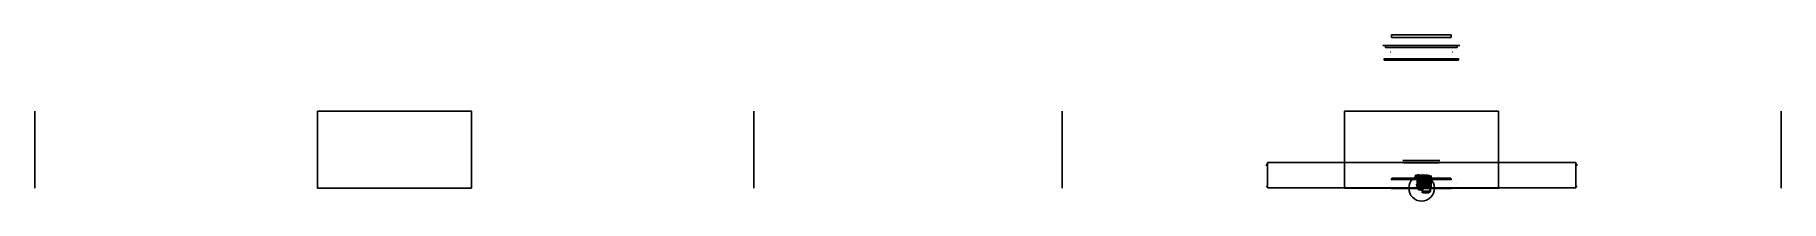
# Model space of a CAD drawing. Header units: metres. Extents: x -108 to 28, y -1 to 12.
import ezdxf

# ---------------------------------------------------------------- set-up
doc = ezdxf.new("R2010")
doc.units = ezdxf.units.M

msp = doc.modelspace()

# ---------------------------------------------------------------- linework, layer by layer
at = {"layer": 'MCD_Layer_0'}
for p, q in [((-0.025322, 11.095544), (-3.016022, 11.095544)), ((-2.801149, 11.095544), (-2.801149, 10.941914)), ((-0.025322, 10.941914), (-2.801149, 10.941914)), ((-0.025322, 11.735466), (-2.338654, 11.735466)), ((-0.025322, 11.923218), (-2.338539, 11.923218)), ((-2.338539, 11.923181), (-2.338539, 11.732079)), ((-0.085957, 11.922911), (0.014145, 11.922911)), ((-0.027139, 11.735209), (-0.015716, 11.735209)), ((-0.026406, 10.941941), (-0.014176, 10.941941)), ((-0.025796, 11.095393), (-0.00806, 11.095393)), ((-0.015499, 11.923218), (2.297718, 11.923218)), ((-0.015499, 11.735466), (2.297833, 11.735466)), ((-0.015499, 11.095544), (2.975201, 11.095544)), ((-0.015499, 10.941914), (2.760328, 10.941914)), ((2.297718, 11.923181), (2.297718, 11.732079)), ((2.760328, 11.095544), (2.760328, 10.941914)), ((-2.917313, 10.078581), (-2.917313, 9.953053)), ((-2.917313, 10.078247), (-0.079925, 10.078247)), ((-2.917313, 9.953053), (-0.074697, 9.953053)), ((-2.429332, 10.577424), (-2.435339, 10.582812)), ((-0.091501, 9.954499), (0.04146, 9.954499)), ((-0.085169, 10.07761), (0.044624, 10.07761)), ((2.876492, 9.953053), (0.033876, 9.953053)), ((2.876492, 10.078247), (0.039104, 10.078247)), ((2.388511, 10.577424), (2.394518, 10.582812)), ((2.876492, 10.078581), (2.876492, 9.953053)), ((-107.997284, 6), (-107.997284, 0)), ((-74, 6), (-86, 6)), ((-86, 6), (-86, 0)), ((-74, 6), (-74, 0)), ((-52.002716, 6), (-52.002716, 0)), ((-27.997286, 6), (-27.997286, 0)), ((6, 6), (-6, 6)), ((-6, 6), (-6, 0)), ((6, 6), (6, 0)), ((27.997286, 6), (27.997286, 0)), ((-12.005738, 1.939738), (-12.110414, 1.737639)), ((-0.082868, 2.143381), (-1.471457, 2.143381)), ((-0.082868, 1.980201), (-1.382485, 1.980201)), ((-0.085979, 2.143724), (-0.008613, 2.143724)), ((-0.084492, 1.980199), (-0.007127, 1.980199)), ((0.033847, 1.980199), (-0.043518, 1.980199)), ((0.035334, 2.143724), (-0.042031, 2.143724)), ((0.042047, 2.143381), (1.430636, 2.143381)), ((0.042047, 1.980201), (1.341664, 1.980201)), ((12.005738, 1.939738), (12.110414, 1.737639)), ((-86, 0), (-74, 0)), ((-12.005738, 0.06805), (-12.08337, 0.17385)), ((-6, 0), (6, 0)), ((-2.723474, 0.336076), (-2.721971, 0.329339)), ((-0.082868, 0.687069), (-2.394759, 0.687069)), ((-2.323146, 0.785148), (-2.323146, 0.687266)), ((-0.082868, 0.785148), (-2.322781, 0.785148)), ((-0.4638, 1.0019), (-0.2232, 1.0019)), ((-0.4638, 0.9375), (-0.4638, 1.0019)), ((-0.4192, 0.9375), (-0.4638, 0.9375)), ((-0.4375, 0.9817), (-0.4375, 1.0025)), ((-0.4375, 1.0025), (-0.1875, 1.0025)), ((-0.4062, 0.9817), (-0.4375, 0.9817)), ((-0.4375, 0), (-0.4375, 0.042)), ((-0.4375, 0.042), (-0.3985, 0.042)), ((-0.2235, 0), (-0.4375, 0)), ((-0.4325, 0.958), (-0.4325, 1)), ((-0.4325, 1), (-0.1245, 1)), ((-0.3735, 0.958), (-0.4325, 0.958)), ((-0.432292, 0), (-0.432292, 0.020833)), ((-0.432292, 0.020833), (-0.421875, 0.020833)), ((-0.265625, 0), (-0.432292, 0)), ((-0.4271, 0.9786), (-0.4271, 0.9995)), ((-0.4271, 0.9995), (-0.1667, 0.9995)), ((-0.4167, 0.2288), (0.25, 1.0413)), ((0.1458, 0.2288), (-0.4167, 0.2288)), ((-0.4165, 0.9375), (-0.4165, 1)), ((-0.4165, 1), (-0.2705, 1)), ((-0.3535, 0.9375), (-0.4165, 0.9375)), ((-0.4165, 0), (-0.4165, 0.0625)), ((-0.4165, 0.0625), (-0.3535, 0.0625)), ((-0.1875, 0), (-0.4165, 0)), ((-0.414, 0.9386), (-0.414, 1.0011)), ((-0.414, 1.0011), (-0.132, 1.0011)), ((-0.351, 0.9386), (-0.414, 0.9386)), ((-0.1302, -0.0291), (-0.4002, 0.9235)), ((-0.2663, 1), (-0.39, 1)), ((-0.39, 1), (-0.39, 0.9792)), ((-0.39, 0.9792), (-0.3692, 0.9792)), ((-0.39, 0.0208), (-0.39, 0)), ((-0.39, 0), (-0.2142, 0)), ((-0.3857, 0.958), (-0.3857, 1)), ((-0.3857, 1), (0.0012, 1)), ((-0.3337, 0.958), (-0.3857, 0.958)), ((-0.3857, 0), (-0.3857, 0.042)), ((-0.3857, 0.042), (-0.3337, 0.042)), ((0.0073, 0), (-0.3857, 0)), ((-0.38045, 0), (-0.38045, 0.0623)), ((-0.38045, 0.0623), (-0.33945, 0.0623)), ((-0.19245, 0), (-0.38045, 0)), ((-0.373022, 0.054862), (-0.005208, 1.041667)), ((-0.37045, 0.9371), (-0.37045, 1.0019)), ((-0.37045, 1.0019), (-0.22445, 1.0019)), ((-0.32745, 0.9371), (-0.37045, 0.9371)), ((-0.3585, 0.07), (-0.0155, 1.052)), ((0, -0.0392), (-0.3541, 0.94)), ((-0.344, 0.99975), (-0.104, 0.99975)), ((-0.344, 0.93755), (-0.344, 0.99975)), ((-0.305, 0.93755), (-0.344, 0.93755)), ((-0.344, 0), (-0.344, 0.0625)), ((-0.344, 0.0625), (-0.319, 0.0625)), ((-0.344, 0), (-0.344, 0.042)), ((-0.344, 0.042), (-0.319, 0.042)), ((-0.156, 0), (-0.344, 0)), ((-0.156, 0), (-0.344, 0)), ((-0.34395, 1.0013), (-0.11505, 1.0013)), ((-0.34395, 0.9373), (-0.34395, 1.0013)), ((-0.32205, 0.9373), (-0.34395, 0.9373)), ((-0.0521, 0.437), (-0.3438, 0.9474)), ((-0.336, 0.9375), (-0.336, 1)), ((-0.336, 1), (0.237, 1)), ((-0.273, 0.9375), (-0.336, 0.9375)), ((-0.336, 0), (-0.336, 0.0625)), ((-0.336, 0.0625), (-0.273, 0.0625)), ((0.263, 0), (-0.336, 0)), ((0.0105, -0.052), (-0.3335, 0.931)), ((-0.3335, 0.0835), (-0.3335, 0.9175)), ((-0.3335, -0.0104), (-0.3335, 0.2806)), ((-0.3335, 0.2806), (-0.2713, 0.2806)), ((-0.33, 0.2721), (-0.33, 0.9186)), ((-0.3296, -0.032164), (-0.3296, 0.031836)), ((-0.3275, 0.9375), (-0.3275, 0.0625)), ((-0.3263, 0.1001), (-0.2913, 0.1501)), ((-0.3254, 0.9792), (-0.3254, 1)), ((-0.3254, 1), (-0.0962, 1)), ((-0.3046, 0.9792), (-0.3254, 0.9792)), ((-0.3254, 0), (-0.3254, 0.0208)), ((-0.3254, 0.0208), (-0.3046, 0.0208)), ((0.2788, 0), (-0.3254, 0)), ((-0.3209, -0.0195), (-0.3209, 0.0443)), ((-0.31845, 0.0823), (-0.28545, 0.8941)), ((-0.314789, 0.958), (-0.314789, 1)), ((-0.314789, 1), (-0.064789, 1)), ((-0.262789, 0.958), (-0.314789, 0.958)), ((-0.314789, 0), (-0.314789, 0.042)), ((-0.314789, 0.042), (-0.262789, 0.042)), ((-0.064789, 0), (-0.314789, 0)), ((-0.313, 0.958), (-0.313, 1)), ((-0.313, 1), (-0.042, 1)), ((-0.261, 0.958), (-0.313, 0.958)), ((-0.313, 0), (-0.313, 0.042)), ((-0.313, 0.042), (-0.261, 0.042)), ((-0.063, 0), (-0.313, 0)), ((-0.3127, 0.063), (-0.3127, 0.938)), ((-0.3075, 0.9373), (-0.3075, 1)), ((-0.3075, 1), (-0.0635, 0.9998)), ((-0.2658, 0.9373), (-0.3075, 0.9373)), ((-0.3075, 0), (-0.3075, 0.0625)), ((-0.3075, 0.0625), (-0.2658, 0.0625)), ((-0.073, 0), (-0.3075, 0)), ((-0.30475, 0.9373), (-0.30475, 1)), ((-0.30475, 1), (-0.07075, 1)), ((-0.26305, 0.9373), (-0.30475, 0.9373)), ((-0.30475, 0), (-0.30475, 0.0625)), ((-0.30475, 0.0625), (-0.26305, 0.0625)), ((-0.07025, 0), (-0.30475, 0)), ((-0.181042, 0.392499), (-0.301042, 0.054166)), ((-0.1915, 0.375), (-0.2985, 0.069)), ((-0.295136, 1), (-0.060636, 1.0002)), ((-0.295136, 0.9375), (-0.295136, 1)), ((-0.253136, 0.9375), (-0.295136, 0.9375)), ((-0.295136, 0), (-0.295136, 0.0625)), ((-0.295136, 0.0625), (-0.253136, 0.0625)), ((-0.035136, 0), (-0.295136, 0)), ((-0.2951, 0.958), (-0.2951, 1)), ((-0.2951, 1), (-0.0597, 0.9999)), ((-0.2531, 0.958), (-0.2951, 0.958)), ((-0.2951, 0), (-0.2951, 0.042)), ((-0.2951, 0.042), (-0.2531, 0.042)), ((-0.027, 0), (-0.2951, 0)), ((-0.292, 0.960983), (-0.292, 1.001983)), ((-0.292, 1.001983), (-0.166, 1.001983)), ((-0.25, 0.960983), (-0.292, 0.960983)), ((-0.292, 0.001983), (-0.292, 0.043983)), ((-0.292, 0.043983), (-0.25, 0.043983)), ((-0.093, 0.001983), (-0.292, 0.001983)), ((-0.29145, 0.2518), (0.16645, 1.0228)), ((0.06245, 0.2518), (-0.29145, 0.2518)), ((-0.291403, 0.9377), (-0.291403, 1.0019)), ((-0.291403, 1.0019), (-0.165403, 1.0019)), ((-0.249403, 0.9377), (-0.291403, 0.9377)), ((-0.291403, 0), (-0.291403, 0.0633)), ((-0.291403, 0.0633), (-0.249403, 0.0633)), ((-0.103703, 0), (-0.291403, 0)), ((-0.2882, 0.9115), (-0.1162, 0.3259)), ((-0.042, 0.41675), (-0.286, 0.92555)), ((0.00795, -0.0277), (-0.28205, 0.9083)), ((-0.2813, 0.7231), (-0.2813, 1.0421)), ((-0.2813, 1.0421), (-0.198, 1.0421)), ((-0.2188, 0.7231), (-0.2813, 0.7231)), ((0.2187, 0), (-0.2813, 0)), ((-0.279, 0.072), (-0.008, 1.029)), ((-0.279, 0.0925), (-0.008, 1.029)), ((-0.2785, 0.042), (-0.2235, 0.042)), ((-0.2767, 0.0625), (-0.2767, 0.8125)), ((-0.2767, 0.8125), (0.3275, -0.0417)), ((-0.276042, 0.020833), (-0.265625, 0.020833)), ((-0.273, 1), (0.273, 1)), ((-0.273, 0.802), (-0.273, 1)), ((-0.2115, 0.802), (-0.273, 0.802)), ((0.1458, 0.7913), (-0.2708, 0.2913)), ((-0.2708, 0.2913), (0.1458, 0.2913)), ((-0.2705, 1), (0.2715, 0.26)), ((0.3335, -0.037), (-0.2705, 0.807)), ((-0.2705, 0.807), (-0.2705, 0.0835)), ((-0.268656, 1), (0.012344, 1)), ((-0.268656, 0.9375), (-0.268656, 1)), ((-0.247656, 0.9375), (-0.268656, 0.9375)), ((-0.268656, 0), (-0.268656, 0.0625)), ((-0.268656, 0.0625), (-0.247656, 0.0625)), ((-0.003056, 0), (-0.268656, 0)), ((-0.2232, 0.9375), (-0.2682, 0.9375)), ((0.2754, 0.2292), (-0.2663, 1)), ((-0.265625, 0.020833), (-0.265625, 0)), ((-0.2629, 0.0625), (-0.2629, 0.9375)), ((-0.23245, 0.6669), (-0.25545, 0.0833)), ((-0.253, 0.0835), (-0.253, 0.9175)), ((-0.2495, 0.0625), (-0.1875, 0.0625)), ((-0.24735, 0.9572), (-0.24735, 0.9982)), ((-0.24735, 0.9982), (0.00265, 0.9982)), ((-0.19535, 0.9572), (-0.24735, 0.9572)), ((-0.24735, 0), (-0.24735, 0.0402)), ((-0.24735, 0.0402), (-0.19535, 0.0402)), ((0.24735, 0), (-0.24735, 0)), ((-0.245, 0.9373), (-0.245, 1)), ((-0.245, 1), (-0.011, 1)), ((-0.2033, 0.9373), (-0.245, 0.9373)), ((-0.245, 0), (-0.245, 0.0625)), ((-0.245, 0.0625), (-0.2033, 0.0625)), ((0.245, 0), (-0.245, 0)), ((-0.2448, 0.0835), (-0.2448, 0.9173)), ((-0.24205, 0.0835), (-0.24205, 0.9173)), ((-0.241789, 0.063), (-0.241789, 0.938)), ((-0.24, 0.063), (-0.24, 0.938)), ((-0.2395, 0.958), (-0.2395, 1)), ((-0.2395, 1), (0.1985, 1)), ((-0.2395, 0.938), (-0.2395, 1)), ((-0.1875, 0.958), (-0.2395, 0.958)), ((-0.1875, 0.938), (-0.2395, 0.938)), ((-0.2395, 0), (-0.2395, 0.0625)), ((-0.2395, 0.0625), (-0.1875, 0.0625)), ((-0.2395, 0), (-0.2395, 0.042)), ((-0.2395, 0.042), (-0.1875, 0.042)), ((0.2395, 0), (-0.2395, 0)), ((-0.2375, 0.9367), (0.0291, 0.1987)), ((-0.2345, 0.9998), (0.2345, 0.9998)), ((-0.2345, 0.8128), (-0.2345, 0.9998)), ((-0.1647, 0.8128), (-0.2345, 0.8128)), ((-0.23445, 0.0623), (-0.19245, 0.0623)), ((-0.2342, 0.747236), (-0.2342, 0.674236)), ((-0.02145, -0.0381), (-0.23245, 0.6669)), ((-0.232136, 0.0835), (-0.232136, 0.9175)), ((-0.2321, 0.063), (-0.2321, 0.938)), ((-0.232, -0.0245), (-0.232, 0.2155)), ((-0.232, 0.2155), (-0.1691, 0.2155)), ((-0.2313, 0.7631), (-0.2313, 1.0391)), ((-0.2313, 1.0391), (-0.1683, 1.0391)), ((-0.1683, 0.7631), (-0.2313, 0.7631)), ((-0.229, 0.064983), (-0.229, 0.939983)), ((-0.228403, 0.0843), (-0.228403, 0.9167)), ((-0.22445, 1.0019), (-0.00345, 0.2619)), ((-0.22415, 1), (0.21385, 1)), ((-0.22415, 0.938), (-0.22415, 1)), ((-0.17215, 0.938), (-0.22415, 0.938)), ((-0.2235, 0.042), (-0.2235, 0)), ((-0.2232, 1.0019), (-0.2232, 0.9375)), ((-0.2188, 0.1042), (0.0947, 0.1042)), ((-0.216, 0.9186), (-0.216, 0.2931)), ((-0.158, 0.271), (-0.215, 0.068)), ((-0.158, 0.271), (-0.215, 0.0885)), ((-0.2142, 0), (-0.2142, 0.0208)), ((-0.21385, 0), (-0.21385, 0.0625)), ((-0.21385, 0.0625), (-0.17215, 0.0625)), ((0.02065, 0), (-0.21385, 0)), ((-0.213675, -0.019), (-0.213675, 0.252)), ((-0.213675, 0.252), (-0.151375, 0.252)), ((-0.2115, 0.875), (-0.2115, 0.802)), ((-0.2095, 0.931), (0.0415, 0.212)), ((-0.2086, -0.019), (-0.2086, 0.252)), ((-0.2086, 0.252), (-0.1666, 0.252)), ((-0.2084, 0.937), (0.0312, 0.4995)), ((-0.1875, 0.9817), (-0.2083, 0.9817)), ((-0.206356, 0.1035), (-0.206356, 0.8965)), ((-0.0428, 0.938), (-0.1977, 0.938)), ((-0.1977, 0.938), (-0.1977, 0.1464)), ((-0.132, 0.9386), (-0.195, 0.9386)), ((-0.195, 0.0625), (-0.156, 0.0625)), ((-0.195, 0.042), (-0.156, 0.042)), ((-0.19245, 0.0623), (-0.19245, 0)), ((0.0975, 0.375), (-0.1915, 0.375)), ((-0.1245, 0.958), (-0.1905, 0.958)), ((-0.1875, 1.0025), (-0.1875, 0.9817)), ((-0.1875, 0.0625), (-0.1875, 0)), ((-0.18384, -0.0241), (-0.15284, 0.0369)), ((-0.1823, 0.0835), (-0.1823, 0.9173)), ((0.06245, 0.7253), (-0.18145, 0.3148)), ((-0.18145, 0.3148), (0.06245, 0.3148)), ((0.11459, 0.392457), (-0.181042, 0.392499)), ((-0.1667, 0.9786), (-0.1788, 0.9786)), ((-0.17435, 0.0612), (-0.17435, 0.9362)), ((-0.17405, 0.9113), (0.02695, 0.2693)), ((-0.0475, 0.788), (-0.1695, 0.438)), ((-0.1695, 0.438), (0.0755, 0.438)), ((-0.1691, 0.2155), (-0.1691, 0.1525)), ((-0.1667, 0.9995), (-0.1667, 0.9786)), ((-0.1666, 0.252), (-0.1666, 0.19)), ((-0.1666, 0), (-0.1666, -0.019)), ((-0.1665, 0.063), (-0.1665, 0.938)), ((-0.1665, 0.0835), (-0.1665, 0.918)), ((-0.166, 1.001983), (0.167, 0.345983)), ((0.229, -0.008017), (-0.166, 0.771983)), ((-0.166, 0.771983), (-0.166, 0.064983)), ((-0.165403, 1.0019), (0.167597, 0.3459)), ((0.229597, -0.0081), (-0.165403, 0.7719)), ((-0.165403, 0.7719), (-0.165403, 0.0843)), ((0.0985, 0.8748), (-0.1647, 0.8748)), ((-0.1647, 0.8748), (-0.1647, 0.8128)), ((-0.034374, 0.805833), (-0.163363, 0.442548)), ((-0.163363, 0.442548), (0.096506, 0.442537)), ((-0.163, 0.90855), (0.032, 0.50475)), ((-0.1587, 0.9375), (-0.1587, 0.1042)), ((0.112, 0.271), (-0.158, 0.271)), ((0.112, 0.271), (-0.158, 0.271)), ((-0.156, 0.0625), (-0.156, 0)), ((-0.156, 0.042), (-0.156, 0)), ((-0.11505, 0.9373), (-0.15405, 0.9373)), ((-0.151375, 0.252), (-0.151375, 0.19)), ((-0.151375, 0), (-0.151375, -0.019)), ((-0.15115, 0.0835), (-0.15115, 0.918)), ((-0.0547, 0.938), (-0.1485, 0.938)), ((-0.146, 0.043983), (-0.093, 0.043983)), ((-0.145403, 0.0633), (-0.103703, 0.0633)), ((-0.104, 0.93755), (-0.144, 0.93755)), ((-0.027, 0.732), (-0.14, 0.333)), ((-0.14, 0.333), (-0.027, 0.732)), ((-0.14, 0.333), (0.094, 0.333)), ((0.094, 0.333), (-0.14, 0.333)), ((0.138, 0.938), (-0.138, 0.938)), ((-0.138, 0.938), (-0.138, 0.563)), ((-0.138, 0.563), (0.0643, 0.563)), ((0.0643, 0.5017), (-0.138, 0.5017)), ((-0.138, 0.5017), (-0.138, 0.109)), ((-0.137789, 0.938), (-0.137789, 0.677)), ((-0.137789, 0.677), (0.138211, 0.677)), ((0.138211, 0.625), (-0.137789, 0.625)), ((-0.137789, 0.625), (-0.137789, 0.063)), ((-0.094, 0.938), (-0.136, 0.938)), ((-0.136, 0.938), (-0.136, 0.526)), ((-0.136, 0.464), (-0.136, 0.063)), ((-0.1357, 0.5231), (-0.1357, 0.9173)), ((-0.1357, 0.4616), (-0.1357, 0.0835)), ((-0.13295, 0.9173), (-0.13295, 0.6875)), ((-0.13295, 0.6875), (0.13295, 0.6875)), ((0.13295, 0.625), (-0.13295, 0.625)), ((-0.13295, 0.625), (-0.13295, 0.0835)), ((-0.132, 1.0011), (-0.132, 0.9386)), ((0.0138, 0.6499), (-0.1302, -0.0291)), ((-0.0451, 0.938), (-0.1281, 0.938)), ((-0.1281, 0.938), (-0.1281, 0.063)), ((-0.1281, 0.063), (-0.0411, 0.063)), ((-0.125, 0.958), (-0.125, 1)), ((-0.125, 1), (0.125, 1)), ((-0.073, 0.958), (-0.125, 0.958)), ((-0.125, 0), (-0.125, 0.042)), ((-0.125, 0.042), (-0.073, 0.042)), ((0.125, 0), (-0.125, 0)), ((-0.1245, 1), (-0.1245, 0.958)), ((-0.123736, 0.9363), (-0.123736, 0.0613)), ((-0.056436, 0.9362), (-0.123736, 0.9363)), ((-0.123736, 0.0613), (-0.051436, 0.0613)), ((-0.12, 0.958), (-0.12, 1)), ((-0.12, 1), (0.12, 1)), ((-0.078, 0.958), (-0.12, 0.958)), ((-0.12, 0), (-0.12, 0.042)), ((-0.12, 0.042), (-0.078, 0.042)), ((0.12, 0), (-0.12, 0)), ((0.0575, 0.0018), (-0.1175, 0.0018)), ((-0.1174, 0), (-0.1174, 0.0605)), ((-0.1174, 0.0605), (-0.0757, 0.0605)), ((0.1171, 0), (-0.1174, 0)), ((-0.11725, 0.9373), (-0.11725, 1)), ((-0.11725, 1), (0.11675, 1)), ((-0.07555, 0.9373), (-0.11725, 0.9373)), ((-0.11725, 0), (-0.11725, 0.0625)), ((-0.11725, 0.0625), (-0.07555, 0.0625)), ((0.11725, 0), (-0.11725, 0)), ((-0.0962, 0.9792), (-0.1171, 0.9792)), ((-0.106789, 0.958), (-0.116789, 0.958)), ((-0.116789, 0.042), (-0.064789, 0.042)), ((-0.1162, 0.3259), (0.0268, 1.0229)), ((-0.11505, 1.0013), (-0.11505, 0.9373)), ((-0.115, 0.042), (-0.063, 0.042)), ((-0.1147, 0.0625), (-0.073, 0.0625)), ((-0.1146, 0.872), (-0.1146, 0.9358)), ((-0.0937, 0.872), (-0.1146, 0.872)), ((-0.1146, 0), (-0.1146, 0.0521)), ((-0.1146, 0.0521), (-0.0937, 0.0521)), ((-0.1146, -0.0005), (-0.1146, 0.0203)), ((-0.1146, 0.0203), (-0.0938, 0.0203)), ((0.1146, 0), (-0.1146, 0)), ((-0.1145, 0.872), (-0.1145, 0.936)), ((-0.1145, 0.813), (-0.1145, 0.8755)), ((-0.0935, 0.872), (-0.1145, 0.872)), ((-0.0525, 0.813), (-0.1145, 0.813)), ((-0.1145, 0), (-0.1145, 0.063)), ((-0.1145, 0.063), (-0.0735, 0.063)), ((-0.1145, 0), (-0.1145, 0.052)), ((-0.1145, 0.052), (-0.0935, 0.052)), ((0.1145, 0), (-0.1145, 0)), ((0.1145, 0), (-0.1145, 0)), ((-0.114, -0.00025), (-0.114, 0.06305)), ((-0.114, 0.06305), (-0.062, 0.06305)), ((-0.07075, 0.9373), (-0.11195, 0.9373)), ((-0.11195, 0.0625), (-0.07025, 0.0625)), ((-0.064789, 0.958), (-0.106789, 0.958)), ((-0.1063, 0.4441), (-0.1063, 0.6781)), ((-0.1063, 0.6781), (-0.0433, 0.6781)), ((-0.0433, 0.4441), (-0.1063, 0.4441)), ((-0.104, 0.99975), (-0.104, 0.93755)), ((-0.103703, 0.0633), (-0.103703, 0)), ((-0.098056, 0.9373), (-0.098056, 0.677)), ((-0.049256, 0.9373), (-0.098056, 0.9373)), ((-0.098056, 0.677), (-0.047556, 0.677)), ((-0.098056, 0.6152), (-0.098056, 0.063)), ((-0.098056, 0.063), (-0.034156, 0.0631)), ((-0.0962, 1), (-0.0962, 0.9792)), ((-0.093, 0.043983), (-0.093, 0.001983)), ((-0.082664, 0.687613), (-0.007903, 0.687613)), ((-0.0812, 0.784923), (-0.007903, 0.784923)), ((-0.0732, 0.9173), (-0.0732, 0.0835)), ((-0.073, 0.0625), (-0.073, 0)), ((-0.07075, 1), (-0.07075, 0.9373)), ((-0.07035, 0.9362), (-0.07035, 0.0612)), ((-0.07035, 0.0612), (0.11765, 0.0612)), ((-0.07025, 0.0625), (-0.07025, 0)), ((-0.064789, 1), (-0.064789, 0.958)), ((-0.064789, 0.042), (-0.064789, 0)), ((-0.063, 0.042), (-0.063, 0)), ((0.0735, 0.938), (-0.0625, 0.938)), ((-0.0625, 0.938), (-0.0625, 0.615)), ((0.0684, 0.938), (-0.0625, 0.938)), ((-0.0625, 0.938), (-0.0625, 0.6233)), ((-0.0625, 0.6233), (0.0626, 0.6233)), ((-0.0625, 0.615), (0.0835, 0.615)), ((0.0835, 0.563), (-0.0625, 0.563)), ((-0.0625, 0.563), (-0.0625, 0.063)), ((0.0626, 0.563), (-0.0625, 0.563)), ((-0.0625, 0.063), (0.1145, 0.063)), ((-0.0625, 0.063), (0.0921, 0.063)), ((-0.057, 0.063), (-0.057, 0.938)), ((-0.0547, 0.0815), (-0.0547, 0.938)), ((-0.05455, 0.0835), (-0.05455, 0.9173)), ((-0.0525, 0.083), (-0.0525, 0.813)), ((-0.011, 0.9373), (-0.0522, 0.9373)), ((-0.0522, 0.0625), (0.0988, 0.0625)), ((-0.0522, 0.0625), (-0.0105, 0.0625)), ((-0.0521, 0.0946), (-0.0521, 0.8294)), ((-0.0521, 0.062), (-0.0521, 0.437)), ((-0.052, 0.063), (-0.052, 0.938)), ((-0.0515, 0.095), (-0.0515, 0.829)), ((0.00265, 0.9572), (-0.04935, 0.9572)), ((0.0755, 0.438), (-0.0475, 0.788)), ((-0.0433, 0.6781), (-0.0433, 0.6351)), ((-0.0433, 0.4861), (-0.0433, 0.4441)), ((0.030555, 0.784923), (-0.042742, 0.784923)), ((0.03202, 0.687613), (-0.042742, 0.687613)), ((-0.042, 0.08305), (-0.042, 0.41675)), ((0.06695, 0.938), (-0.04025, 0.938)), ((-0.04025, 0.938), (-0.04025, 0.6233)), ((-0.04025, 0.6233), (0.07965, 0.6233)), ((0.07965, 0.563), (-0.04025, 0.563)), ((-0.04025, 0.563), (-0.04025, 0.0829)), ((0.096506, 0.442537), (-0.034374, 0.805833)), ((0.094, 0.333), (-0.027, 0.732)), ((-0.027, 0.732), (0.094, 0.333)), ((0.17955, 0.6859), (-0.02145, -0.0381)), ((-0.01935, 0.0625), (0.02065, 0.0625)), ((-0.0155, 1.052), (0.3285, 0.07)), ((-0.0114, 0.9999), (0.0515, 1)), ((-0.011, 1), (-0.011, 0.9373)), ((-0.008, 1.029), (0.282, 0.071)), ((-0.008, 1.029), (0.282, 0.0915)), ((-0.005208, 1.041667), (0.348958, 0.0625)), ((-0.00345, 0.2619), (0.20255, 1.0019)), ((-0.0023, 0.9358), (-0.0023, 0.9986)), ((-0.0023, 0.9986), (0.232, 0.9986)), ((0.0397, 0.9358), (-0.0023, 0.9358)), ((0.15, 1), (0, 0.825)), ((0, 1), (0.75, 0)), ((0.175, 1), (0, 0.85)), ((0, 1), (0, 0)), ((0.3542, 0.9192), (0, -0.0392)), ((0, 0.85), (0, 0.125)), ((0, 0.825), (0, 0.15)), ((0, 0.825), (0, 0.6)), ((0, 0.6), (0.15, 0.5)), ((0, 0.5), (0.375, 0.5)), ((0, 0.35), (0.6, 0.35)), ((0, 0.35), (0.45, 0.35)), ((0, 0.15), (0.15, 0)), ((0.15, 0), (0, 0.15)), ((0, 0.125), (0.15, 0)), ((0.00045, 0.0018), (0.00045, 0.0643)), ((0.00045, 0.0643), (0.04145, 0.0643)), ((0.23015, 0.0018), (0.00045, 0.0018)), ((0.00265, 0.9982), (0.00265, 0.9572)), ((0.27895, 0.9073), (0.00795, -0.0277)), ((0.0104, 1.0634), (0.0521, 1.0634)), ((0.0105, 1.063), (0.0525, 1.063)), ((0.3535, 0.93), (0.0105, -0.052)), ((0.1858, -0.0321), (0.0138, 0.6499)), ((0.02065, 0.0625), (0.02065, 0)), ((0.0268, 1.0229), (0.2018, 0.3299)), ((0.02695, 0.2693), (0.21495, 0.9113)), ((0.0275, 0.0643), (0.0575, 0.0643)), ((0.0291, 0.1987), (0.2959, 0.9483)), ((0.0312, 0.4995), (0.2689, 0.9324)), ((0.032, 0.50475), (0.214, 0.90855)), ((0.0415, 0.212), (0.2925, 0.931)), ((0.042047, 0.785148), (2.28196, 0.785148)), ((0.042047, 0.687069), (2.353938, 0.687069)), ((0.05, 0), (0.05, 1)), ((0.05, 1), (0.05, 0)), ((0.05, 0.875), (0.175, 1)), ((0.05, 0.875), (0.05, 0.675)), ((0.05, 0.675), (0.15, 0.575)), ((0.15, 0.575), (0.05, 0.45)), ((0.05, 0), (0.05, 0.5)), ((0.05, 0.4), (0.175, 0.5)), ((0.05, 0.425), (0.15, 0.5)), ((0.15, 0.5), (0.05, 0.4)), ((0.05, 0.425), (0.175, 0.5)), ((0.05, 0.5), (0.05, 0)), ((0.05, 0.425), (0.125, 0.5)), ((0.05, 0.5), (0.425, 0.5)), ((0.05, 0.5), (0.05, 0.1)), ((0.05, 0.4), (0.2, 0.5)), ((0.05, 0.5), (0.05, 0.4)), ((0.05, 0.5), (0.05, 0.075)), ((0.15, 0.5), (0.05, 0.425)), ((0.05, 0.5), (0.7, 0.5)), ((0.7, 0.5), (0.05, 0)), ((0.05, -0.35), (0.05, 0.5)), ((0.05, 0.45), (0.05, 0.1)), ((0.05, 0.4), (0.05, 0.425)), ((0.05, 0.075), (0.05, 0.4)), ((0.05, 0.4), (0.05, 0.1)), ((0.05, 0.4), (0.375, 0)), ((0.05, 0.4), (0.25, 0)), ((0.05, 0.4), (0.05, 0.075)), ((0.175, 0.375), (0.05, 0.275)), ((0.6, 0.275), (0.05, 0.275)), ((0.05, 0.275), (0.05, 0.075)), ((0.05, 0.1), (0.15, 0)), ((0.05, 0.1), (0.2, 0)), ((0.15, 0), (0.05, 0.1)), ((0.05, 0.1), (0.175, 0)), ((0.125, 0), (0.05, 0.075)), ((0.05, 0.075), (0.15, 0)), ((0.05, 0), (0.725, 0)), ((0.0515, 1), (0.0515, 0.083)), ((0.0516, 0.9371), (0.0516, 0.9996)), ((0.0516, 0.9996), (0.3336, 0.9996)), ((0.1146, 0.9371), (0.0516, 0.9371)), ((0.052, 0.938), (0.052, 0.063)), ((0.0521, 1.0634), (0.0521, 0.0946)), ((0.0525, 1.063), (0.0525, 0.095)), ((0.1477, 0.938), (0.0544, 0.938)), ((0.0544, 0.938), (0.0544, 0.0815)), ((0.05455, 0.9173), (0.05455, 0.0835)), ((0.057, 0.938), (0.057, 0.063)), ((0.0575, 0.0643), (0.0575, 0.0018)), ((0.0607, 0.1427), (0.0607, 0.9158)), ((0.06245, 0.3148), (0.06245, 0.7253)), ((0.06245, 0.0853), (0.06245, 0.2518)), ((0.3229, 0.9161), (0.0625, 0.437)), ((0.0625, 0.437), (0.0625, 0.062)), ((0.0625, -0.0004), (0.0625, 0.0621)), ((0.0625, 0.0621), (0.1042, 0.0621)), ((0.289, 0.9247), (0.063, 0.4159)), ((0.063, 0.41675), (0.063, 0.08305)), ((0.065211, 0.958), (0.065211, 1)), ((0.065211, 1), (0.315211, 1)), ((0.117211, 0.958), (0.065211, 0.958)), ((0.065211, 0), (0.065211, 0.042)), ((0.065211, 0.042), (0.117211, 0.042)), ((0.315211, 0), (0.065211, 0)), ((0.066018, 0.3288), (0.066018, 0.3913)), ((0.066018, 0.3913), (0.300418, 0.3913)), ((0.066318, 0.3288), (0.066018, 0.3288)), ((0.107318, 0.3288), (0.066318, 0.3288)), ((0.06995, 0.9373), (0.06995, 1)), ((0.06995, 1), (0.30425, 1)), ((0.11195, 0.9373), (0.06995, 0.9373)), ((0.07025, 0), (0.07025, 0.0625)), ((0.07025, 0.0625), (0.11195, 0.0625)), ((0.30475, 0), (0.07025, 0)), ((0.0725, 0.063), (0.1145, 0.063)), ((0.125, 0.958), (0.073, 0.958)), ((0.073, 0.042), (0.125, 0.042)), ((0.0754, 0.0605), (0.1171, 0.0605)), ((0.11675, 0.9373), (0.07555, 0.9373)), ((0.07555, 0.0625), (0.11725, 0.0625)), ((0.12, 0.958), (0.078, 0.958)), ((0.078, 0.042), (0.12, 0.042)), ((0.083, 0.06305), (0.136, 0.06305)), ((0.0836, 0.6433), (0.0836, 0.6963)), ((0.0836, 0.6963), (0.1461, 0.6963)), ((0.0836, 0.49), (0.0836, 0.542)), ((0.1461, 0.49), (0.0836, 0.49)), ((0.0853, 0.583), (0.0853, 0.635)), ((0.0853, 0.635), (0.148, 0.635)), ((0.0853, 0.4297), (0.0853, 0.4817)), ((0.148, 0.4297), (0.0853, 0.4297)), ((0.0935, 0.052), (0.1145, 0.052)), ((0.0938, 0.0521), (0.1146, 0.0521)), ((0.2045, 0.069), (0.0975, 0.375)), ((0.325, 0.8), (0.1, 0.25)), ((0.10065, 0.6433), (0.10065, 0.6963)), ((0.10065, 0.6963), (0.16135, 0.6963)), ((0.10065, 0.49), (0.10065, 0.542)), ((0.16135, 0.49), (0.10065, 0.49)), ((0.104, 0.960983), (0.104, 1.001983)), ((0.104, 1.001983), (0.292, 1.001983)), ((0.146, 0.960983), (0.104, 0.960983)), ((0.1041, 0.0203), (0.125, 0.0203)), ((0.1045, 0.635), (0.1045, 0.688)), ((0.1045, 0.688), (0.1355, 0.688)), ((0.1045, 0.49), (0.1045, 0.542)), ((0.1355, 0.49), (0.1045, 0.49)), ((0.104597, 0.9377), (0.104597, 1.0019)), ((0.104597, 1.0019), (0.292597, 1.0019)), ((0.146597, 0.9377), (0.104597, 0.9377)), ((0.174, 0.069), (0.112, 0.271)), ((0.174, 0.0895), (0.112, 0.271)), ((0.114, 0), (0.114, 0.0625)), ((0.114, 0.0625), (0.154, 0.0625)), ((0.114, 0), (0.114, 0.042)), ((0.114, 0.042), (0.154, 0.042)), ((0.344, 0), (0.114, 0)), ((0.344, 0), (0.114, 0)), ((0.114425, 1), (0.114425, 1.023)), ((0.114425, 1.023), (0.177025, 1.023)), ((0.114425, 0.773), (0.114425, 0.7969)), ((0.177025, 0.773), (0.114425, 0.773)), ((0.1145, 0.063), (0.1145, 0)), ((0.1145, 0.052), (0.1145, 0)), ((0.232292, 0.065833), (0.11459, 0.392457)), ((0.1146, 0.0521), (0.1146, 0)), ((0.11675, 1), (0.11675, 0.9373)), ((0.1171, 0.0605), (0.1171, 0)), ((0.11725, 0.0625), (0.11725, 0)), ((0.1194, 0.9983), (0.1194, 1.023)), ((0.1194, 1.023), (0.1614, 1.023)), ((0.1194, 0.773), (0.1194, 0.815)), ((0.1614, 0.773), (0.1194, 0.773)), ((0.12, 1), (0.12, 0.958)), ((0.12, 0.042), (0.12, 0)), ((0.125, 1), (0.125, 0.958)), ((0.25, 1), (0.125, 0.925)), ((0.125, 0.925), (0.125, 0)), ((0.125, 0.5), (0.325, 0.5)), ((0.125, 0.042), (0.125, 0)), ((0.125, 0.0203), (0.125, -0.0005)), ((0.6, 0), (0.125, 0)), ((0.128318, 0.1567), (0.128318, 0.3088)), ((0.1305, 0), (0.1305, 0.042)), ((0.1305, 0.042), (0.1855, 0.042)), ((0.4375, 0), (0.1305, 0)), ((0.13295, 0.6875), (0.13295, 0.9173)), ((0.13295, 0.0835), (0.13295, 0.625)), ((0.1355, 0.688), (0.1355, 0.49)), ((0.1356, 0.2537), (0.1356, 0.9171)), ((0.136, 0.06305), (0.136, -0.00025)), ((0.138211, 0.677), (0.138211, 0.938)), ((0.138211, 0.063), (0.138211, 0.625)), ((0.1458, 0.2913), (0.1458, 0.7913)), ((0.1458, 0.1038), (0.1458, 0.2288)), ((0.1461, 0.6963), (0.1461, 0.49)), ((0.148, 0.635), (0.148, 0.4297)), ((0.14995, 0.823), (0.14995, 0.854)), ((0.21385, 0.823), (0.14995, 0.823)), ((0.575, 1), (0.15, 1)), ((0.15, 0.575), (0.575, 0.575)), ((0.15, 0.5), (0.6, 0.5)), ((0.6, 0.5), (0.15, 0.5)), ((0.15, 0.5), (0.575, 0.5)), ((0.625, 0.5), (0.15, 0.5)), ((0.15, 0), (0.575, 0)), ((0.15, 0), (0.6, 0)), ((0.575, 0), (0.15, 0)), ((0.15, 0), (0.625, 0)), ((0.6, 0), (0.15, 0)), ((0.151, 0.93755), (0.151, 0.99975)), ((0.151, 0.9989), (0.344, 0.9989)), ((0.195, 0.93755), (0.151, 0.93755)), ((0.15135, 0), (0.15135, 0.0623)), ((0.15135, 0.0623), (0.19255, 0.0623)), ((0.38045, 0), (0.15135, 0)), ((0.1514, 0.823), (0.1514, 0.854)), ((0.1985, 0.823), (0.1514, 0.823)), ((0.15595, 0.9373), (0.15595, 1.0013)), ((0.15595, 1.0013), (0.34395, 1.0013)), ((0.19495, 0.9373), (0.15595, 0.9373)), ((0.1565, 0.823), (0.1565, 0.854)), ((0.1985, 0.823), (0.1565, 0.823)), ((0.158918, 0.993), (0.158918, 1.001)), ((0.158918, 1.001), (0.220618, 1.001)), ((0.158918, 0.751), (0.158918, 0.814)), ((0.220618, 0.751), (0.158918, 0.751)), ((0.16135, 0.6963), (0.16135, 0.49)), ((0.1614, 1.023), (0.1614, 0.773)), ((0.16645, 1.0228), (0.16645, 0.3148)), ((0.16645, 0.3148), (0.20915, 0.3148)), ((0.20915, 0.2518), (0.16645, 0.2518)), ((0.16645, 0.2518), (0.16645, 0.0853)), ((0.167, 0.345983), (0.167, 0.939983)), ((0.167597, 0.3459), (0.167597, 0.9167)), ((0.1698, 0.9158), (0.1698, 0.1528)), ((0.575, 1), (0.175, 1)), ((0.175, 1), (0.575, 1)), ((0.175, 0.95), (0.175, 0.075)), ((0.175, 0.7), (0.7, 0.7)), ((0.175, 0.5), (0.6, 0.5)), ((0.6, 0.375), (0.175, 0.375)), ((0.175, 0.075), (0.3, 0)), ((0.175, 0), (0.575, 0)), ((0.1761, 0.146), (0.1761, 0.198)), ((0.1761, 0.198), (0.2395, 0.198)), ((0.177025, 1.023), (0.177025, 0.773)), ((0.179, 0.813), (0.179, 0.896)), ((0.237, 0.813), (0.179, 0.813)), ((0.21355, 0.0833), (0.17955, 0.6859)), ((0.182292, 0), (0.182292, 0.020833)), ((0.182292, 0.020833), (0.203958, 0.020833)), ((0.432292, 0), (0.182292, 0)), ((0.1824, 0.701236), (0.1829, 0.747236)), ((0.1825, 0.1481), (0.1825, 0.2211)), ((0.1825, 0.2211), (0.245, 0.2211)), ((0.185, 0.9386), (0.185, 1.0011)), ((0.185, 1.0011), (0.414, 1.0011)), ((0.248, 0.9386), (0.185, 0.9386)), ((0.4008, 0.9215), (0.1858, -0.0321)), ((0.18745, 0.0643), (0.23015, 0.0643)), ((0.1875, 0.9375), (0.1875, 1)), ((0.1875, 1), (0.4165, 1)), ((0.2505, 0.9375), (0.1875, 0.9375)), ((0.232, 0.9358), (0.1908, 0.9358)), ((0.191318, 0), (0.191318, 0.0117)), ((0.237418, 0), (0.191318, 0)), ((0.198362, 0.9905), (0.198362, 0.9985)), ((0.198362, 0.9985), (0.260062, 0.9985)), ((0.198362, 0.7485), (0.198362, 0.8115)), ((0.260062, 0.7485), (0.198362, 0.7485)), ((0.1985, 1), (0.1985, 0.823)), ((0.1985, 0.146), (0.1985, 0.198)), ((0.1985, 0.198), (0.2395, 0.198)), ((0.198762, 0.2656), (0.260862, 0.2656)), ((0.2, 0.5), (0.6, 0.5)), ((0.2, 0), (0.7, 0)), ((0.20065, 0.1442), (0.20065, 0.219)), ((0.20065, 0.219), (0.24735, 0.219)), ((0.2018, 0.3299), (0.3348, 0.9115)), ((0.20255, 1.0019), (0.34855, 1.0019)), ((0.2107, 0.802), (0.2107, 0.875)), ((0.273, 0.802), (0.2107, 0.802)), ((0.39, 1), (0.2129, 1)), ((0.2129, 1), (0.2129, 0.9792)), ((0.2129, 0.9792), (0.2337, 0.9792)), ((0.2138, 0.1912), (0.2392, 0.2707)), ((0.21385, 1), (0.21385, 0.823)), ((0.2185, 0.958), (0.2185, 1)), ((0.2185, 1), (0.4325, 1)), ((0.2735, 0.958), (0.2185, 0.958)), ((0.2941, 0.2396), (0.2187, 0)), ((0.220618, 1.001), (0.220618, 0.751)), ((0.225, 0), (0.525, 0)), ((0.229, 0.939983), (0.229, -0.008017)), ((0.2291, 0.9786), (0.2291, 0.9995)), ((0.2291, 0.9995), (0.4271, 0.9995)), ((0.2412, 0.9786), (0.2291, 0.9786)), ((0.229597, 0.9167), (0.229597, -0.0081)), ((0.23015, 0.3358), (0.23015, 0.3768)), ((0.23015, 0.3768), (0.29145, 0.3768)), ((0.23015, 0.1898), (0.23015, 0.2318)), ((0.29145, 0.1898), (0.23015, 0.1898)), ((0.23015, 0.0643), (0.23015, 0.0018)), ((0.232, 0.9986), (0.232, 0.9358)), ((0.237, 1), (0.237, 0.813)), ((0.237418, 0.3088), (0.237418, 0)), ((0.2392, 0.2707), (0.2941, 0.2396)), ((0.2395, 0.198), (0.2395, 0)), ((0.24205, 0.9173), (0.24205, 0.0835)), ((0.242211, 0.938), (0.242211, 0.063)), ((0.245, 0.2211), (0.245, 0)), ((0.24735, 0.219), (0.24735, 0)), ((0.2496, 0.9171), (0.2496, 0.2596)), ((0.2499, 1.0023), (0.4375, 1.0025)), ((0.2499, 0.9814), (0.2499, 1.0023)), ((0.2707, 0.9814), (0.2499, 0.9814)), ((0.25, 1.0413), (0.25, 0.2913)), ((0.25, 1), (0.5, 1)), ((0.6, 1), (0.25, 1)), ((0.25, 1), (0.375, 1)), ((0.292, 0.960983), (0.25, 0.960983)), ((0.25, 0.55), (0.6, 0.55)), ((0.25, 0), (0.375, 0.45)), ((0.25, 0.35), (0.6, 0.35)), ((0.25, 0.2913), (0.3125, 0.2913)), ((0.3125, 0.2288), (0.25, 0.2288)), ((0.25, 0.2288), (0.25, 0.1038)), ((0.25, 0), (0.5, 0)), ((0.292597, 0.9377), (0.250597, 0.9377)), ((0.2517, 0.1601), (0.2792, 0.2411)), ((0.300418, 0.3288), (0.258418, 0.3288)), ((0.260062, 0.9985), (0.260062, 0.7485)), ((0.336, 0.214), (0.263, 0)), ((0.30425, 0.9373), (0.26305, 0.9373)), ((0.26305, 0.0625), (0.30475, 0.0625)), ((0.274211, 0.958), (0.263211, 0.958)), ((0.263211, 0.042), (0.315211, 0.042)), ((0.269, 0.2611), (0.269, 0.9186)), ((0.3336, 0.9371), (0.2706, 0.9371)), ((0.2715, 0.26), (0.2715, 0.9175)), ((0.273, 1), (0.273, 0.802)), ((0.315211, 0.958), (0.274211, 0.958)), ((0.3, 0.975), (0.275, 0.95)), ((0.275, 0.95), (0.3, 0.925)), ((0.2754, 0.9375), (0.2754, 0.2292)), ((0.27555, 0.8941), (0.31755, 0.0823)), ((0.2768, 0.9375), (0.2768, 1.0019)), ((0.2768, 1.0019), (0.4638, 1.0019)), ((0.3148, 0.9375), (0.2768, 0.9375)), ((0.3254, 0.1692), (0.2788, 0)), ((0.2792, 0.2411), (0.336, 0.214)), ((0.2799, 0.0506), (0.3075, -0.006)), ((0.29145, 0.3768), (0.29145, 0.1898)), ((0.2917, 0.0621), (0.3333, 0.0621)), ((0.292, 1.001983), (0.292, 0.960983)), ((0.292597, 1.0019), (0.292597, 0.9377)), ((0.353315, 0.3163), (0.298315, 0.3163)), ((0.298315, 0.3163), (0.298315, 0.2563)), ((0.325, 0.95), (0.3, 0.975)), ((0.3, 0.925), (0.325, 0.95)), ((0.3, 0), (0.6, 0)), ((0.300418, 0.3913), (0.300418, 0.3288)), ((0.304, 0.02), (0.313, -0.006)), ((0.30425, 1), (0.30425, 0.9373)), ((0.30475, 0.0625), (0.30475, 0)), ((0.306615, 0.7413), (0.321615, 0.7413)), ((0.344, 0.9367), (0.308, 0.9367)), ((0.321615, 0.9946), (0.308315, 0.9946)), ((0.3088, 0.1675), (0.3254, 0.1692)), ((0.315211, 1), (0.315211, 0.958)), ((0.315211, 0.042), (0.315211, 0)), ((0.34855, 0.9371), (0.31755, 0.9371)), ((0.3185, 1.0171), (0.3185, 0.9533)), ((0.34395, 0.9373), (0.31895, 0.9373)), ((0.321615, 0.7413), (0.321615, 0.9946)), ((0.322, 0.0625), (0.344, 0.0625)), ((0.322, 0.042), (0.344, 0.042)), ((0.325, 0.95), (0.375, 1)), ((0.325, 0.95), (0.35, 0.9)), ((0.35, 0.9), (0.325, 0.85)), ((0.325, 0.5), (0.375, 0.425)), ((0.3275, -0.0417), (0.3275, 0.9375)), ((0.331, 0.9186), (0.3312, 0.2485)), ((0.3333, 0.0621), (0.3333, -0.0004)), ((0.3335, 0.9175), (0.3335, -0.037)), ((0.3336, 0.9996), (0.3336, 0.9371)), ((0.33855, 0.0623), (0.38045, 0.0623)), ((0.34395, 1.0013), (0.34395, 0.9373)), ((0.344, 0.9989), (0.344, 0.9367)), ((0.344, 0.0625), (0.344, 0)), ((0.344, 0.042), (0.344, 0)), ((0.34855, 1.0019), (0.34855, 0.9371)), ((0.375, 0.025), (0.35, 0)), ((0.35, 0), (0.375, -0.025)), ((0.414, 0.9386), (0.352, 0.9386)), ((0.353315, 0.253), (0.353315, 0.3163)), ((0.3542, 0.3329), (0.3542, 0.3538)), ((0.3542, 0.3538), (0.4167, 0.3538)), ((0.3542, 0.1663), (0.3542, 0.1871)), ((0.4167, 0.1663), (0.3542, 0.1663)), ((0.4165, 0.9375), (0.3545, 0.9375)), ((0.3685, 0.042), (0.4375, 0.042)), ((0.3691, 0.9792), (0.39, 0.9792)), ((0.375, 0), (0.375, 1)), ((0.375, 1), (0.375, 0)), ((0.375, 0.425), (0.425, 0.5)), ((0.375, 0.45), (0.5, 0)), ((0.375, 0.425), (0.375, 0)), ((0.375, 0), (0.7, 0.4)), ((0.4, 0), (0.375, 0.025)), ((0.375, -0.025), (0.4, 0)), ((0.38045, 0.0623), (0.38045, 0)), ((0.39, 0.9792), (0.39, 1)), ((0.4325, 0.958), (0.3935, 0.958)), ((0.4, 0), (0.425, -0.05)), ((0.411459, 0.020833), (0.432292, 0.020833)), ((0.414, 1.0011), (0.414, 0.9386)), ((0.4165, 1), (0.4165, 0.9375)), ((0.4167, 0.3538), (0.4167, 0.1663)), ((0.4638, 0.9375), (0.4218, 0.9375)), ((0.45, 0.975), (0.425, 0.95)), ((0.425, 0.95), (0.45, 0.925)), ((0.6, 0.8), (0.425, 0.25)), ((0.425, 0.5), (0.625, 0.5)), ((0.4271, 0.9995), (0.4271, 0.9786)), ((0.432292, 0.020833), (0.432292, 0)), ((0.4325, 1), (0.4325, 0.958)), ((0.4375, 1.0025), (0.4375, 0.9817)), ((0.4375, 0.042), (0.4375, 0)), ((0.475, 0.95), (0.45, 0.975)), ((0.45, 0.925), (0.475, 0.95)), ((0.7, 0.5), (0.45, 0.35)), ((0.45, 0.35), (0.7, 0)), ((0.4638, 1.0019), (0.4638, 0.9375)), ((0.475, 0.95), (0.5, 0.9)), ((0.5, 0.9), (0.475, 0.85)), ((0.5, 0), (0.7, 0.4)), ((0.75, 0.85), (0.575, 1)), ((0.75, 0.875), (0.575, 1)), ((0.575, 1), (0.625, 1)), ((0.575, 1), (0.7, 0.875)), ((0.575, 0.575), (0.6, 0.575)), ((0.575, 0.5), (0.75, 0.375)), ((0.575, 0), (0.75, 0.15)), ((0.75, 0.15), (0.575, 0)), ((0.575, 0), (0.75, 0.125)), ((0.575, 0), (0.7, 0.1)), ((0.7, 0.9), (0.6, 1)), ((0.6, 0.575), (0.7, 0.675)), ((0.7, 0.45), (0.6, 0.575)), ((0.6, 0.5), (0.7, 0.4)), ((0.6, 0.5), (0.7, 0.425)), ((0.7, 0.425), (0.6, 0.5)), ((0.6, 0.5), (0.7, 0.375)), ((0.7, 0.4), (0.6, 0.5)), ((0.7, 0.275), (0.6, 0.375)), ((0.7, 0.35), (0.6, 0.275)), ((0.7, 0.1), (0.6, 0)), ((0.6, 0), (0.7, 0.1)), ((0.6, 0), (0.7, 0.075)), ((0.625, 0.5), (0.7, 0.425)), ((0.7, 0.425), (0.625, 0.5)), ((0.625, 0), (0.7, 0.075)), ((0.7, 1), (0.7, 0)), ((0.7, 0.875), (0.7, 0.675)), ((0.7, 0.5), (0.7, 0)), ((0.7, 0.4), (0.7, 0.5)), ((0.7, 0.075), (0.7, 0.5)), ((0.7, 0.1), (0.7, 0.45)), ((0.7, 0.35), (0.7, 0.425)), ((0.7, 0.425), (0.7, 0)), ((0.7, 0.075), (0.7, 0.425)), ((0.7, 0.425), (0.7, 0.1)), ((0.7, 0.4), (0.7, 0)), ((0.7, 0.4), (0.7, -0.025)), ((0.7, 0.375), (0.7, 0)), ((0.7, 0.075), (0.7, 0)), ((0.7, 0), (0.7, -0.15)), ((0.75, 0), (0.75, 1)), ((0.75, 0.15), (0.75, 0.85)), ((0.75, 0.375), (0.75, 0.15)), ((2.282325, 0.785148), (2.282325, 0.687266)), ((2.682652, 0.336076), (2.68115, 0.329339)), ((12.005738, 0.06805), (12.08337, 0.17385)), ((-0.082868, -0.025527), (-2.373778, -0.025527)), ((-0.2713, -0.0104), (-0.3335, -0.0104)), ((-0.1691, -0.0245), (-0.232, -0.0245)), ((-0.151375, -0.019), (-0.213675, -0.019)), ((-0.1666, -0.019), (-0.2086, -0.019)), ((-0.1691, -0.0115), (-0.1691, -0.0245)), ((0.125, -0.0005), (-0.1146, -0.0005)), ((0.136, -0.00025), (-0.114, -0.00025)), ((-0.078582, -0.024812), (-0.007919, -0.024812)), ((0.027938, -0.024812), (-0.042726, -0.024812)), ((0.125, -0.35), (0.025, -0.275)), ((0.042047, -0.025527), (2.332957, -0.025527)), ((0.15, -0.225), (0.05, -0.125)), ((0.3333, -0.0004), (0.0625, -0.0004)), ((0.55, -0.35), (0.125, -0.35)), ((0.6, -0.225), (0.15, -0.225)), ((0.425, -0.05), (0.4, -0.075)), ((0.7, -0.25), (0.55, -0.35)), ((0.7, -0.1), (0.6, -0.225)), ((0.7, -0.025), (0.7, -0.1)), ((0.7, -0.15), (0.7, -0.25))]:
    msp.add_line(p, q, dxfattribs=at)
for centre, radius in [((0, 0), 1), ((-0.0022, 0.066773), 0.076224), ((-0.0022, 0.066773), 0.076224)]:
    msp.add_circle(centre, radius, dxfattribs=at)
for centre, radius, start, end in [((0.15137, 0.106715), 0.445636, 155.798876, 193.855111), ((-0.140623, -0.0127), 0.141195, 5.160526, 354.839474), ((-0.061201, 0.268427), 0.275316, 217.35535, 282.843786), ((-0.157611, -0.317843), 0.354775, 63.624256, 89.229428), ((-0.044986, -0.0145), 0.047265, 17.865202, 342.134798), ((-0.038342, -0.014215), 0.040892, 20.341405, 338.803541), ((0.004732, 0.072338), 0.072492, 10.396884, 266.256915), ((0.004732, 0.072337), 0.072492, 10.397098, 266.25692), ((0.004732, 0.072337), 0.072492, 10.397096, 266.256916), ((-0.002653, 0.050003), 0.050074, 273.037177, 166.961734), ((0.078499, -0.011793), 0.07938, 188.677676, 171.45594)]:
    msp.add_arc(centre, radius, start, end, dxfattribs=at)
at = {"layer": 'MCD_Layer_1'}
for p, q in [((-12.005738, 0.023122), (-12.005738, 2)), ((12.005738, 2), (-12.005738, 2)), ((12.005738, 0.023122), (12.005738, 2)), ((12.005738, 0.023122), (-12.005738, 0.023122))]:
    msp.add_line(p, q, dxfattribs=at)

doc.saveas('drawing.dxf')
